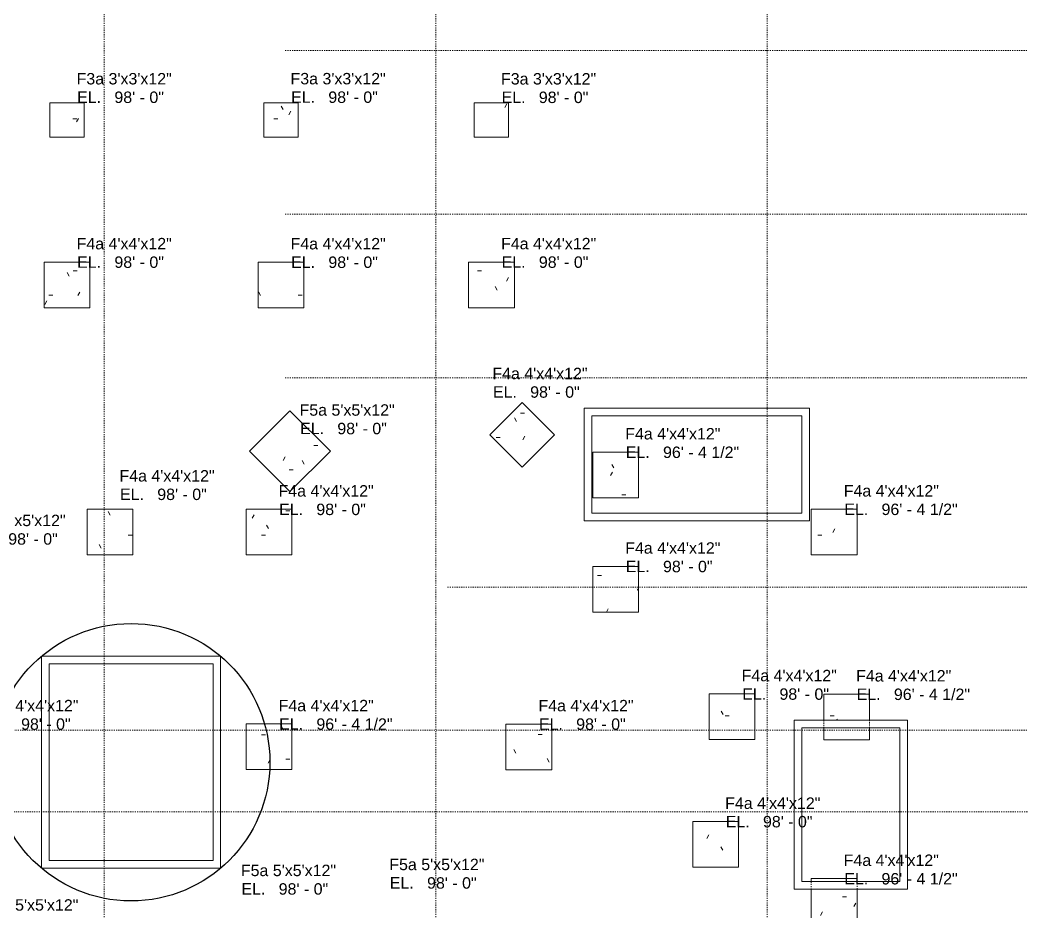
# Model space of a CAD drawing. Header units: feet. Extents: x -58 to 313, y -73 to 241.
# Drawn here: x 92.7 to 180.3, y 85.3 to 163.3 of the extents above; entities that cross this region are included whole.
import ezdxf

# ---------------------------------------------------------------- set-up
doc = ezdxf.new("R2010")
doc.units = ezdxf.units.FT
doc.header["$MEASUREMENT"] = 0
doc.linetypes.add('Dash', pattern=[0.020833, 0.010417, -0.010417])
doc.linetypes.add('Grid Line 1_2_', pattern=[0.072917, 0.041667, -0.010417, 0.010417, -0.010417])
for name, color, linetype, lineweight in [('A-WALL', 113, 'Continuous', 18), ('S-FNDN', 250, 'Continuous', 18), ('S-FNDN-HDLN', 250, 'Dash', 9), ('S-FNDN-IDEN', 250, 'Continuous', 9), ('S-GRID', 1, 'Continuous', 9)]:
    doc.layers.add(name, color=color, linetype=linetype, lineweight=lineweight)
doc.styles.add('Arial', font='arial.ttf', dxfattribs={"height": 1})
doc.styles.add('Arial_1', font='arial.ttf', dxfattribs={"height": 0.015625})

# ---------------------------------------------------------------- blocks, each defined once
blk = doc.blocks.new('Footing-Rectangular - F3a 3_x3_x12_-V20-Walls and Foundations Only')
at = {"layer": 'S-FNDN-HDLN', "linetype": 'Continuous'}
h = blk.add_hatch(dxfattribs=at)
h.set_pattern_fill('FP_31', color=256, style=0, pattern_type=2)
h.set_pattern_definition([(0, (-96.779, -154.596), (8.533, 2.133), [0.352, -6.048, 0.352, -6.048, -34.133]), (0, (-96.779, -154.596), (8.533, 2.133), [-12.8, 0.352, -12.448, 0.352, -6.048, -14.933]), (0, (-96.779, -154.596), (8.533, 2.133), [-32, 0.352, -3.915, 0.352, -10.315]), (120, (-93.579, -153.529), (-6.113732, 6.323295), [0.352, -6.048, 0.352, -6.048, -34.133]), (120, (-93.579, -153.529), (-6.113732, 6.323295), [-12.8, 0.352, -12.448, 0.352, -6.048, -14.933]), (120, (-93.579, -153.529), (-6.113732, 6.323295), [-32, 0.352, -3.915, 0.352, -10.315]), (240, (-92.512, -149.262), (-2.419268, -8.456295), [0.352, -6.048, 0.352, -6.048, -34.133]), (240, (-92.512, -149.262), (-2.419268, -8.456295), [-12.8, 0.352, -12.448, 0.352, -6.048, -14.933]), (240, (-92.512, -149.262), (-2.419268, -8.456295), [-32, 0.352, -3.915, 0.352, -10.315])])
h.paths.add_polyline_path([(-1.5, -1.5), (1.5, -1.5), (1.5, 1.5), (-1.5, 1.5)])
at = {"layer": 'S-FNDN'}
for p, q in [((1.5, 1.5), (-1.5, 1.5)), ((-1.5, 1.5), (-1.5, -1.5)), ((1.5, -1.5), (1.5, 1.5)), ((-1.5, -1.5), (1.5, -1.5))]:
    blk.add_line(p, q, dxfattribs=at)
blk = doc.blocks.new('Footing-Rectangular - F3a 3_x3_x12_-V21-Walls and Foundations Only')
at = {"layer": 'S-FNDN-HDLN', "linetype": 'Continuous'}
h = blk.add_hatch(dxfattribs=at)
h.set_pattern_fill('FP_32', color=256, style=0, pattern_type=2)
h.set_pattern_definition([(0, (-115.495, -154.603), (8.533, 2.133), [0.352, -6.048, 0.352, -6.048, -34.133]), (0, (-115.495, -154.603), (8.533, 2.133), [-12.8, 0.352, -12.448, 0.352, -6.048, -14.933]), (0, (-115.495, -154.603), (8.533, 2.133), [-32, 0.352, -3.915, 0.352, -10.315]), (120, (-112.295, -153.537), (-6.113732, 6.323295), [0.352, -6.048, 0.352, -6.048, -34.133]), (120, (-112.295, -153.537), (-6.113732, 6.323295), [-12.8, 0.352, -12.448, 0.352, -6.048, -14.933]), (120, (-112.295, -153.537), (-6.113732, 6.323295), [-32, 0.352, -3.915, 0.352, -10.315]), (240, (-111.228, -149.27), (-2.419268, -8.456295), [0.352, -6.048, 0.352, -6.048, -34.133]), (240, (-111.228, -149.27), (-2.419268, -8.456295), [-12.8, 0.352, -12.448, 0.352, -6.048, -14.933]), (240, (-111.228, -149.27), (-2.419268, -8.456295), [-32, 0.352, -3.915, 0.352, -10.315])])
h.paths.add_polyline_path([(-1.5, -1.5), (1.5, -1.5), (1.5, 1.5), (-1.5, 1.5)])
at = {"layer": 'S-FNDN'}
for p, q in [((1.5, 1.5), (-1.5, 1.5)), ((-1.5, 1.5), (-1.5, -1.5)), ((1.5, -1.5), (1.5, 1.5)), ((-1.5, -1.5), (1.5, -1.5))]:
    blk.add_line(p, q, dxfattribs=at)
blk = doc.blocks.new('Footing-Rectangular - F3a 3_x3_x12_-V22-Walls and Foundations Only')
at = {"layer": 'S-FNDN-HDLN', "linetype": 'Continuous'}
h = blk.add_hatch(dxfattribs=at)
h.set_pattern_fill('FP_33', color=256, style=0, pattern_type=2)
h.set_pattern_definition([(0, (-133.911, -154.59), (8.533, 2.133), [0.352, -6.048, 0.352, -6.048, -34.133]), (0, (-133.911, -154.59), (8.533, 2.133), [-12.8, 0.352, -12.448, 0.352, -6.048, -14.933]), (0, (-133.911, -154.59), (8.533, 2.133), [-32, 0.352, -3.915, 0.352, -10.315]), (120, (-130.711, -153.523), (-6.113732, 6.323295), [0.352, -6.048, 0.352, -6.048, -34.133]), (120, (-130.711, -153.523), (-6.113732, 6.323295), [-12.8, 0.352, -12.448, 0.352, -6.048, -14.933]), (120, (-130.711, -153.523), (-6.113732, 6.323295), [-32, 0.352, -3.915, 0.352, -10.315]), (240, (-129.644, -149.256), (-2.419268, -8.456295), [0.352, -6.048, 0.352, -6.048, -34.133]), (240, (-129.644, -149.256), (-2.419268, -8.456295), [-12.8, 0.352, -12.448, 0.352, -6.048, -14.933]), (240, (-129.644, -149.256), (-2.419268, -8.456295), [-32, 0.352, -3.915, 0.352, -10.315])])
h.paths.add_polyline_path([(-1.5, -1.5), (1.5, -1.5), (1.5, 1.5), (-1.5, 1.5)])
at = {"layer": 'S-FNDN'}
for p, q in [((1.5, 1.5), (-1.5, 1.5)), ((-1.5, 1.5), (-1.5, -1.5)), ((1.5, -1.5), (1.5, 1.5)), ((-1.5, -1.5), (1.5, -1.5))]:
    blk.add_line(p, q, dxfattribs=at)
blk = doc.blocks.new('Footing-Rectangular - F4a 4_x4_x12_-383715-Walls and Foundations Only')
at = {"layer": 'S-FNDN-HDLN', "linetype": 'Continuous'}
h = blk.add_hatch(dxfattribs=at)
h.set_pattern_fill('FP_34', color=256, style=0, pattern_type=2)
h.set_pattern_definition([(0, (-133.915, -140.163), (8.533, 2.133), [0.352, -6.048, 0.352, -6.048, -34.133]), (0, (-133.915, -140.163), (8.533, 2.133), [-12.8, 0.352, -12.448, 0.352, -6.048, -14.933]), (0, (-133.915, -140.163), (8.533, 2.133), [-32, 0.352, -3.915, 0.352, -10.315]), (120, (-130.715, -139.096), (-6.113732, 6.323295), [0.352, -6.048, 0.352, -6.048, -34.133]), (120, (-130.715, -139.096), (-6.113732, 6.323295), [-12.8, 0.352, -12.448, 0.352, -6.048, -14.933]), (120, (-130.715, -139.096), (-6.113732, 6.323295), [-32, 0.352, -3.915, 0.352, -10.315]), (240, (-129.648, -134.829), (-2.419268, -8.456295), [0.352, -6.048, 0.352, -6.048, -34.133]), (240, (-129.648, -134.829), (-2.419268, -8.456295), [-12.8, 0.352, -12.448, 0.352, -6.048, -14.933]), (240, (-129.648, -134.829), (-2.419268, -8.456295), [-32, 0.352, -3.915, 0.352, -10.315])])
h.paths.add_polyline_path([(-2, -2), (2, -2), (2, 2), (-2, 2)])
at = {"layer": 'S-FNDN'}
for p, q in [((2, 2), (-2, 2)), ((-2, 2), (-2, -2)), ((2, -2), (2, 2)), ((-2, -2), (2, -2))]:
    blk.add_line(p, q, dxfattribs=at)
blk = doc.blocks.new('Footing-Rectangular - F4a 4_x4_x12_-V23-Walls and Foundations Only')
at = {"layer": 'S-FNDN-HDLN', "linetype": 'Continuous'}
h = blk.add_hatch(dxfattribs=at)
h.set_pattern_fill('FP_35', color=256, style=0, pattern_type=2)
h.set_pattern_definition([(0, (-115.498, -140.156), (8.533, 2.133), [0.352, -6.048, 0.352, -6.048, -34.133]), (0, (-115.498, -140.156), (8.533, 2.133), [-12.8, 0.352, -12.448, 0.352, -6.048, -14.933]), (0, (-115.498, -140.156), (8.533, 2.133), [-32, 0.352, -3.915, 0.352, -10.315]), (120, (-112.298, -139.089), (-6.113732, 6.323295), [0.352, -6.048, 0.352, -6.048, -34.133]), (120, (-112.298, -139.089), (-6.113732, 6.323295), [-12.8, 0.352, -12.448, 0.352, -6.048, -14.933]), (120, (-112.298, -139.089), (-6.113732, 6.323295), [-32, 0.352, -3.915, 0.352, -10.315]), (240, (-111.232, -134.822), (-2.419268, -8.456295), [0.352, -6.048, 0.352, -6.048, -34.133]), (240, (-111.232, -134.822), (-2.419268, -8.456295), [-12.8, 0.352, -12.448, 0.352, -6.048, -14.933]), (240, (-111.232, -134.822), (-2.419268, -8.456295), [-32, 0.352, -3.915, 0.352, -10.315])])
h.paths.add_polyline_path([(-2, -2), (2, -2), (2, 2), (-2, 2)])
at = {"layer": 'S-FNDN'}
for p, q in [((2, 2), (-2, 2)), ((-2, 2), (-2, -2)), ((2, -2), (2, 2)), ((-2, -2), (2, -2))]:
    blk.add_line(p, q, dxfattribs=at)
blk = doc.blocks.new('Footing-Rectangular - F4a 4_x4_x12_-V24-Walls and Foundations Only')
at = {"layer": 'S-FNDN-HDLN', "linetype": 'Continuous'}
h = blk.add_hatch(dxfattribs=at)
h.set_pattern_fill('FP_36', color=256, style=0, pattern_type=2)
h.set_pattern_definition([(0, (-96.779, -140.161), (8.533, 2.133), [0.352, -6.048, 0.352, -6.048, -34.133]), (0, (-96.779, -140.161), (8.533, 2.133), [-12.8, 0.352, -12.448, 0.352, -6.048, -14.933]), (0, (-96.779, -140.161), (8.533, 2.133), [-32, 0.352, -3.915, 0.352, -10.315]), (120, (-93.579, -139.094), (-6.113732, 6.323295), [0.352, -6.048, 0.352, -6.048, -34.133]), (120, (-93.579, -139.094), (-6.113732, 6.323295), [-12.8, 0.352, -12.448, 0.352, -6.048, -14.933]), (120, (-93.579, -139.094), (-6.113732, 6.323295), [-32, 0.352, -3.915, 0.352, -10.315]), (240, (-92.512, -134.828), (-2.419268, -8.456295), [0.352, -6.048, 0.352, -6.048, -34.133]), (240, (-92.512, -134.828), (-2.419268, -8.456295), [-12.8, 0.352, -12.448, 0.352, -6.048, -14.933]), (240, (-92.512, -134.828), (-2.419268, -8.456295), [-32, 0.352, -3.915, 0.352, -10.315])])
h.paths.add_polyline_path([(-2, -2), (2, -2), (2, 2), (-2, 2)])
at = {"layer": 'S-FNDN'}
for p, q in [((2, 2), (-2, 2)), ((-2, 2), (-2, -2)), ((2, -2), (2, 2)), ((-2, -2), (2, -2))]:
    blk.add_line(p, q, dxfattribs=at)
blk = doc.blocks.new('Footing-Rectangular - F4a 4_x4_x12_-V25-Walls and Foundations Only')
at = {"layer": 'S-FNDN-HDLN', "linetype": 'Continuous'}
h = blk.add_hatch(dxfattribs=at)
h.set_pattern_fill('FP_37', color=256, style=0, pattern_type=2)
h.set_pattern_definition([(315, (-186.42, 6.753), (7.542, -4.525483), [0.352, -6.048, 0.352, -6.048, -34.133]), (315, (-186.42, 6.753), (7.542, -4.525483), [-12.8, 0.352, -12.448, 0.352, -6.048, -14.933]), (315, (-186.42, 6.753), (7.542, -4.525483), [-32, 0.352, -3.915, 0.352, -10.315]), (75, (-183.403, 5.245), (0.148183, 8.794306), [0.352, -6.048, 0.352, -6.048, -34.133]), (75, (-183.403, 5.245), (0.148183, 8.794306), [-12.8, 0.352, -12.448, 0.352, -6.048, -14.933]), (75, (-183.403, 5.245), (0.148183, 8.794306), [-32, 0.352, -3.915, 0.352, -10.315]), (195, (-179.632, 7.508), (-7.690184, -4.268823), [0.352, -6.048, 0.352, -6.048, -34.133]), (195, (-179.632, 7.508), (-7.690184, -4.268823), [-12.8, 0.352, -12.448, 0.352, -6.048, -14.933]), (195, (-179.632, 7.508), (-7.690184, -4.268823), [-32, 0.352, -3.915, 0.352, -10.315])])
h.paths.add_polyline_path([(-2, -2), (2, -2), (2, 2), (-2, 2)])
at = {"layer": 'S-FNDN'}
for p, q in [((2, 2), (-2, 2)), ((-2, 2), (-2, -2)), ((2, -2), (2, 2)), ((-2, -2), (2, -2))]:
    blk.add_line(p, q, dxfattribs=at)
blk = doc.blocks.new('Footing-Rectangular - F4a 4_x4_x12_-V26-Walls and Foundations Only')
at = {"layer": 'S-FNDN-HDLN', "linetype": 'Continuous'}
h = blk.add_hatch(dxfattribs=at)
h.set_pattern_fill('FP_38', color=256, style=0, pattern_type=2)
h.set_pattern_definition([(0, (-114.446, -118.518), (8.533, 2.133), [0.352, -6.048, 0.352, -6.048, -34.133]), (0, (-114.446, -118.518), (8.533, 2.133), [-12.8, 0.352, -12.448, 0.352, -6.048, -14.933]), (0, (-114.446, -118.518), (8.533, 2.133), [-32, 0.352, -3.915, 0.352, -10.315]), (120, (-111.246, -117.451), (-6.113732, 6.323295), [0.352, -6.048, 0.352, -6.048, -34.133]), (120, (-111.246, -117.451), (-6.113732, 6.323295), [-12.8, 0.352, -12.448, 0.352, -6.048, -14.933]), (120, (-111.246, -117.451), (-6.113732, 6.323295), [-32, 0.352, -3.915, 0.352, -10.315]), (240, (-110.179, -113.184), (-2.419268, -8.456295), [0.352, -6.048, 0.352, -6.048, -34.133]), (240, (-110.179, -113.184), (-2.419268, -8.456295), [-12.8, 0.352, -12.448, 0.352, -6.048, -14.933]), (240, (-110.179, -113.184), (-2.419268, -8.456295), [-32, 0.352, -3.915, 0.352, -10.315])])
h.paths.add_polyline_path([(-2, -2), (2, -2), (2, 2), (-2, 2)])
at = {"layer": 'S-FNDN'}
for p, q in [((2, 2), (-2, 2)), ((-2, 2), (-2, -2)), ((2, -2), (2, 2)), ((-2, -2), (2, -2))]:
    blk.add_line(p, q, dxfattribs=at)
blk = doc.blocks.new('Footing-Rectangular - F4a 4_x4_x12_-V27-Walls and Foundations Only')
at = {"layer": 'S-FNDN-HDLN', "linetype": 'Continuous'}
h = blk.add_hatch(dxfattribs=at)
h.set_pattern_fill('FP_39', color=256, style=0, pattern_type=2)
h.set_pattern_definition([(0, (-100.529, -118.518), (8.533, 2.133), [0.352, -6.048, 0.352, -6.048, -34.133]), (0, (-100.529, -118.518), (8.533, 2.133), [-12.8, 0.352, -12.448, 0.352, -6.048, -14.933]), (0, (-100.529, -118.518), (8.533, 2.133), [-32, 0.352, -3.915, 0.352, -10.315]), (120, (-97.329, -117.451), (-6.113732, 6.323295), [0.352, -6.048, 0.352, -6.048, -34.133]), (120, (-97.329, -117.451), (-6.113732, 6.323295), [-12.8, 0.352, -12.448, 0.352, -6.048, -14.933]), (120, (-97.329, -117.451), (-6.113732, 6.323295), [-32, 0.352, -3.915, 0.352, -10.315]), (240, (-96.262, -113.184), (-2.419268, -8.456295), [0.352, -6.048, 0.352, -6.048, -34.133]), (240, (-96.262, -113.184), (-2.419268, -8.456295), [-12.8, 0.352, -12.448, 0.352, -6.048, -14.933]), (240, (-96.262, -113.184), (-2.419268, -8.456295), [-32, 0.352, -3.915, 0.352, -10.315])])
h.paths.add_polyline_path([(-2, -2), (2, -2), (2, 2), (-2, 2)])
at = {"layer": 'S-FNDN'}
for p, q in [((2, 2), (-2, 2)), ((-2, 2), (-2, -2)), ((2, -2), (2, 2)), ((-2, -2), (2, -2))]:
    blk.add_line(p, q, dxfattribs=at)
blk = doc.blocks.new('Footing-Rectangular - F4a 4_x4_x12_-V28-Walls and Foundations Only')
at = {"layer": 'S-FNDN-HDLN', "linetype": 'Continuous'}
h = blk.add_hatch(dxfattribs=at)
h.set_pattern_fill('FP_40', color=256, style=0, pattern_type=2)
h.set_pattern_definition([(0, (-114.451, -99.723), (8.533, 2.133), [0.352, -6.048, 0.352, -6.048, -34.133]), (0, (-114.451, -99.723), (8.533, 2.133), [-12.8, 0.352, -12.448, 0.352, -6.048, -14.933]), (0, (-114.451, -99.723), (8.533, 2.133), [-32, 0.352, -3.915, 0.352, -10.315]), (120, (-111.251, -98.656), (-6.113732, 6.323295), [0.352, -6.048, 0.352, -6.048, -34.133]), (120, (-111.251, -98.656), (-6.113732, 6.323295), [-12.8, 0.352, -12.448, 0.352, -6.048, -14.933]), (120, (-111.251, -98.656), (-6.113732, 6.323295), [-32, 0.352, -3.915, 0.352, -10.315]), (240, (-110.185, -94.389), (-2.419268, -8.456295), [0.352, -6.048, 0.352, -6.048, -34.133]), (240, (-110.185, -94.389), (-2.419268, -8.456295), [-12.8, 0.352, -12.448, 0.352, -6.048, -14.933]), (240, (-110.185, -94.389), (-2.419268, -8.456295), [-32, 0.352, -3.915, 0.352, -10.315])])
h.paths.add_polyline_path([(-2, -2), (2, -2), (2, 2), (-2, 2)])
at = {"layer": 'S-FNDN'}
for p, q in [((2, 2), (-2, 2)), ((-2, 2), (-2, -2)), ((2, -2), (2, 2)), ((-2, -2), (2, -2))]:
    blk.add_line(p, q, dxfattribs=at)
blk = doc.blocks.new('Footing-Rectangular - F4a 4_x4_x12_-V30-Walls and Foundations Only')
at = {"layer": 'S-FNDN-HDLN', "linetype": 'Continuous'}
h = blk.add_hatch(dxfattribs=at)
h.set_pattern_fill('FP_42', color=256, style=0, pattern_type=2)
h.set_pattern_definition([(0, (-137.181, -99.718), (8.533, 2.133), [0.352, -6.048, 0.352, -6.048, -34.133]), (0, (-137.181, -99.718), (8.533, 2.133), [-12.8, 0.352, -12.448, 0.352, -6.048, -14.933]), (0, (-137.181, -99.718), (8.533, 2.133), [-32, 0.352, -3.915, 0.352, -10.315]), (120, (-133.981, -98.651), (-6.113732, 6.323295), [0.352, -6.048, 0.352, -6.048, -34.133]), (120, (-133.981, -98.651), (-6.113732, 6.323295), [-12.8, 0.352, -12.448, 0.352, -6.048, -14.933]), (120, (-133.981, -98.651), (-6.113732, 6.323295), [-32, 0.352, -3.915, 0.352, -10.315]), (240, (-132.915, -94.384), (-2.419268, -8.456295), [0.352, -6.048, 0.352, -6.048, -34.133]), (240, (-132.915, -94.384), (-2.419268, -8.456295), [-12.8, 0.352, -12.448, 0.352, -6.048, -14.933]), (240, (-132.915, -94.384), (-2.419268, -8.456295), [-32, 0.352, -3.915, 0.352, -10.315])])
h.paths.add_polyline_path([(-2, -2), (2, -2), (2, 2), (-2, 2)])
at = {"layer": 'S-FNDN'}
for p, q in [((2, 2), (-2, 2)), ((-2, 2), (-2, -2)), ((2, -2), (2, 2)), ((-2, -2), (2, -2))]:
    blk.add_line(p, q, dxfattribs=at)
blk = doc.blocks.new('Footing-Rectangular - F4a 4_x4_x12_-V31-Walls and Foundations Only')
at = {"layer": 'S-FNDN-HDLN', "linetype": 'Continuous'}
h = blk.add_hatch(dxfattribs=at)
h.set_pattern_fill('FP_43', color=256, style=0, pattern_type=2)
h.set_pattern_definition([(0, (-154.965, -102.351), (8.533, 2.133), [0.352, -6.048, 0.352, -6.048, -34.133]), (0, (-154.965, -102.351), (8.533, 2.133), [-12.8, 0.352, -12.448, 0.352, -6.048, -14.933]), (0, (-154.965, -102.351), (8.533, 2.133), [-32, 0.352, -3.915, 0.352, -10.315]), (120, (-151.765, -101.284), (-6.113732, 6.323295), [0.352, -6.048, 0.352, -6.048, -34.133]), (120, (-151.765, -101.284), (-6.113732, 6.323295), [-12.8, 0.352, -12.448, 0.352, -6.048, -14.933]), (120, (-151.765, -101.284), (-6.113732, 6.323295), [-32, 0.352, -3.915, 0.352, -10.315]), (240, (-150.699, -97.018), (-2.419268, -8.456295), [0.352, -6.048, 0.352, -6.048, -34.133]), (240, (-150.699, -97.018), (-2.419268, -8.456295), [-12.8, 0.352, -12.448, 0.352, -6.048, -14.933]), (240, (-150.699, -97.018), (-2.419268, -8.456295), [-32, 0.352, -3.915, 0.352, -10.315])])
h.paths.add_polyline_path([(-2, -2), (2, -2), (2, 2), (-2, 2)])
at = {"layer": 'S-FNDN'}
for p, q in [((2, 2), (-2, 2)), ((-2, 2), (-2, -2)), ((2, -2), (2, 2)), ((-2, -2), (2, -2))]:
    blk.add_line(p, q, dxfattribs=at)
blk = doc.blocks.new('Footing-Rectangular - F4a 4_x4_x12_-V32-Walls and Foundations Only')
at = {"layer": 'S-FNDN-HDLN', "linetype": 'Continuous'}
h = blk.add_hatch(dxfattribs=at)
h.set_pattern_fill('FP_44', color=256, style=0, pattern_type=2)
h.set_pattern_definition([(0, (-153.524, -91.18), (8.533, 2.133), [0.352, -6.048, 0.352, -6.048, -34.133]), (0, (-153.524, -91.18), (8.533, 2.133), [-12.8, 0.352, -12.448, 0.352, -6.048, -14.933]), (0, (-153.524, -91.18), (8.533, 2.133), [-32, 0.352, -3.915, 0.352, -10.315]), (120, (-150.324, -90.114), (-6.113732, 6.323295), [0.352, -6.048, 0.352, -6.048, -34.133]), (120, (-150.324, -90.114), (-6.113732, 6.323295), [-12.8, 0.352, -12.448, 0.352, -6.048, -14.933]), (120, (-150.324, -90.114), (-6.113732, 6.323295), [-32, 0.352, -3.915, 0.352, -10.315]), (240, (-149.257, -85.847), (-2.419268, -8.456295), [0.352, -6.048, 0.352, -6.048, -34.133]), (240, (-149.257, -85.847), (-2.419268, -8.456295), [-12.8, 0.352, -12.448, 0.352, -6.048, -14.933]), (240, (-149.257, -85.847), (-2.419268, -8.456295), [-32, 0.352, -3.915, 0.352, -10.315])])
h.paths.add_polyline_path([(-2, -2), (2, -2), (2, 2), (-2, 2)])
at = {"layer": 'S-FNDN'}
for p, q in [((2, 2), (-2, 2)), ((-2, 2), (-2, -2)), ((2, -2), (2, 2)), ((-2, -2), (2, -2))]:
    blk.add_line(p, q, dxfattribs=at)
blk = doc.blocks.new('Footing-Rectangular - F4a 4_x4_x12_-V33-Walls and Foundations Only')
at = {"layer": 'S-FNDN-HDLN', "linetype": 'Continuous'}
h = blk.add_hatch(dxfattribs=at)
h.set_pattern_fill('FP_45', color=256, style=0, pattern_type=2)
h.set_pattern_definition([(0, (-164.977, -102.33), (8.533, 2.133), [0.352, -6.048, 0.352, -6.048, -34.133]), (0, (-164.977, -102.33), (8.533, 2.133), [-12.8, 0.352, -12.448, 0.352, -6.048, -14.933]), (0, (-164.977, -102.33), (8.533, 2.133), [-32, 0.352, -3.915, 0.352, -10.315]), (120, (-161.777, -101.263), (-6.113732, 6.323295), [0.352, -6.048, 0.352, -6.048, -34.133]), (120, (-161.777, -101.263), (-6.113732, 6.323295), [-12.8, 0.352, -12.448, 0.352, -6.048, -14.933]), (120, (-161.777, -101.263), (-6.113732, 6.323295), [-32, 0.352, -3.915, 0.352, -10.315]), (240, (-160.71, -96.997), (-2.419268, -8.456295), [0.352, -6.048, 0.352, -6.048, -34.133]), (240, (-160.71, -96.997), (-2.419268, -8.456295), [-12.8, 0.352, -12.448, 0.352, -6.048, -14.933]), (240, (-160.71, -96.997), (-2.419268, -8.456295), [-32, 0.352, -3.915, 0.352, -10.315])])
h.paths.add_polyline_path([(2, -2), (2, -0.954), (-2, -0.954), (-2, -2)])
h.paths.add_polyline_path([(2, -0.287), (2, 2), (-2, 2), (-2, -0.287)])
at = {"layer": 'S-FNDN'}
for p, q in [((2, 2), (-2, 2)), ((-2, 2), (-2, -0.287)), ((2, -0.287), (2, 2)), ((-2, -0.954), (-2, -2)), ((2, -2), (2, -0.954)), ((-2, -2), (2, -2))]:
    blk.add_line(p, q, dxfattribs=at)
at = {"layer": 'S-FNDN-HDLN'}
for p, q in [((-2, -0.287), (-2, -0.953)), ((2, -0.953), (2, -0.287))]:
    blk.add_line(p, q, dxfattribs=at)
blk = doc.blocks.new('Footing-Rectangular - F4a 4_x4_x12_-V34-Walls and Foundations Only')
at = {"layer": 'S-FNDN-HDLN', "linetype": 'Continuous'}
h = blk.add_hatch(dxfattribs=at)
h.set_pattern_fill('FP_46', color=256, style=0, pattern_type=2)
h.set_pattern_definition([(0, (-163.892, -86.183), (8.533, 2.133), [0.352, -6.048, 0.352, -6.048, -34.133]), (0, (-163.892, -86.183), (8.533, 2.133), [-12.8, 0.352, -12.448, 0.352, -6.048, -14.933]), (0, (-163.892, -86.183), (8.533, 2.133), [-32, 0.352, -3.915, 0.352, -10.315]), (120, (-160.692, -85.117), (-6.113732, 6.323295), [0.352, -6.048, 0.352, -6.048, -34.133]), (120, (-160.692, -85.117), (-6.113732, 6.323295), [-12.8, 0.352, -12.448, 0.352, -6.048, -14.933]), (120, (-160.692, -85.117), (-6.113732, 6.323295), [-32, 0.352, -3.915, 0.352, -10.315]), (240, (-159.625, -80.85), (-2.419268, -8.456295), [0.352, -6.048, 0.352, -6.048, -34.133]), (240, (-159.625, -80.85), (-2.419268, -8.456295), [-12.8, 0.352, -12.448, 0.352, -6.048, -14.933]), (240, (-159.625, -80.85), (-2.419268, -8.456295), [-32, 0.352, -3.915, 0.352, -10.315])])
h.paths.add_polyline_path([(2, -2), (2, 1.075), (-2, 1.075), (-2, -2)])
h.paths.add_polyline_path([(-2, 1.742), (2, 1.742), (2, 2), (-2, 2)])
at = {"layer": 'S-FNDN'}
for p, q in [((2, 2), (-2, 2)), ((-2, 2), (-2, 1.742)), ((2, 1.742), (2, 2)), ((-2, 1.075), (-2, -2)), ((2, -2), (2, 1.075)), ((-2, -2), (2, -2))]:
    blk.add_line(p, q, dxfattribs=at)
at = {"layer": 'S-FNDN-HDLN'}
for p, q in [((-2, 1.742), (-2, 1.075)), ((2, 1.075), (2, 1.742))]:
    blk.add_line(p, q, dxfattribs=at)
blk = doc.blocks.new('Footing-Rectangular - F5a 5_x5_x12_-V39-Walls and Foundations Only')
at = {"layer": 'S-FNDN-HDLN', "linetype": 'Continuous'}
h = blk.add_hatch(dxfattribs=at)
h.set_pattern_fill('FP_51', color=256, style=0, pattern_type=2)
h.set_pattern_definition([(315, (-171.035, -6.586), (7.542, -4.525483), [0.352, -6.048, 0.352, -6.048, -34.133]), (315, (-171.035, -6.586), (7.542, -4.525483), [-12.8, 0.352, -12.448, 0.352, -6.048, -14.933]), (315, (-171.035, -6.586), (7.542, -4.525483), [-32, 0.352, -3.915, 0.352, -10.315]), (75, (-168.018, -8.095), (0.148183, 8.794306), [0.352, -6.048, 0.352, -6.048, -34.133]), (75, (-168.018, -8.095), (0.148183, 8.794306), [-12.8, 0.352, -12.448, 0.352, -6.048, -14.933]), (75, (-168.018, -8.095), (0.148183, 8.794306), [-32, 0.352, -3.915, 0.352, -10.315]), (195, (-164.247, -5.832), (-7.690184, -4.268823), [0.352, -6.048, 0.352, -6.048, -34.133]), (195, (-164.247, -5.832), (-7.690184, -4.268823), [-12.8, 0.352, -12.448, 0.352, -6.048, -14.933]), (195, (-164.247, -5.832), (-7.690184, -4.268823), [-32, 0.352, -3.915, 0.352, -10.315])])
h.paths.add_polyline_path([(-2.5, -2.5), (2.5, -2.5), (2.5, 2.5), (-2.5, 2.5)])
at = {"layer": 'S-FNDN'}
for p, q in [((2.5, 2.5), (-2.5, 2.5)), ((-2.5, 2.5), (-2.5, -2.5)), ((2.5, -2.5), (2.5, 2.5)), ((-2.5, -2.5), (2.5, -2.5))]:
    blk.add_line(p, q, dxfattribs=at)
blk = doc.blocks.new('Footing-Rectangular - F4a 4_x4_x12_-V40-Walls and Foundations Only')
at = {"layer": 'S-FNDN-HDLN', "linetype": 'Continuous'}
h = blk.add_hatch(dxfattribs=at)
h.set_pattern_fill('FP_52', color=256, style=0, pattern_type=2)
h.set_pattern_definition([(0, (-144.778, -113.518), (8.533, 2.133), [0.352, -6.048, 0.352, -6.048, -34.133]), (0, (-144.778, -113.518), (8.533, 2.133), [-12.8, 0.352, -12.448, 0.352, -6.048, -14.933]), (0, (-144.778, -113.518), (8.533, 2.133), [-32, 0.352, -3.915, 0.352, -10.315]), (120, (-141.578, -112.451), (-6.113732, 6.323295), [0.352, -6.048, 0.352, -6.048, -34.133]), (120, (-141.578, -112.451), (-6.113732, 6.323295), [-12.8, 0.352, -12.448, 0.352, -6.048, -14.933]), (120, (-141.578, -112.451), (-6.113732, 6.323295), [-32, 0.352, -3.915, 0.352, -10.315]), (240, (-140.511, -108.184), (-2.419268, -8.456295), [0.352, -6.048, 0.352, -6.048, -34.133]), (240, (-140.511, -108.184), (-2.419268, -8.456295), [-12.8, 0.352, -12.448, 0.352, -6.048, -14.933]), (240, (-140.511, -108.184), (-2.419268, -8.456295), [-32, 0.352, -3.915, 0.352, -10.315])])
h.paths.add_polyline_path([(-2, -2), (2, -2), (2, 2), (-2, 2)])
at = {"layer": 'S-FNDN'}
for p, q in [((2, 2), (-2, 2)), ((-2, 2), (-2, -2)), ((2, -2), (2, 2)), ((-2, -2), (2, -2))]:
    blk.add_line(p, q, dxfattribs=at)
blk = doc.blocks.new('Footing-Rectangular - F4a 4_x4_x12_-V41-Walls and Foundations Only')
at = {"layer": 'S-FNDN-HDLN', "linetype": 'Continuous'}
h = blk.add_hatch(dxfattribs=at)
h.set_pattern_fill('FP_53', color=256, style=0, pattern_type=2)
h.set_pattern_definition([(0, (-144.779, -123.517), (8.533, 2.133), [0.352, -6.048, 0.352, -6.048, -34.133]), (0, (-144.779, -123.517), (8.533, 2.133), [-12.8, 0.352, -12.448, 0.352, -6.048, -14.933]), (0, (-144.779, -123.517), (8.533, 2.133), [-32, 0.352, -3.915, 0.352, -10.315]), (120, (-141.579, -122.451), (-6.113732, 6.323295), [0.352, -6.048, 0.352, -6.048, -34.133]), (120, (-141.579, -122.451), (-6.113732, 6.323295), [-12.8, 0.352, -12.448, 0.352, -6.048, -14.933]), (120, (-141.579, -122.451), (-6.113732, 6.323295), [-32, 0.352, -3.915, 0.352, -10.315]), (240, (-140.512, -118.184), (-2.419268, -8.456295), [0.352, -6.048, 0.352, -6.048, -34.133]), (240, (-140.512, -118.184), (-2.419268, -8.456295), [-12.8, 0.352, -12.448, 0.352, -6.048, -14.933]), (240, (-140.512, -118.184), (-2.419268, -8.456295), [-32, 0.352, -3.915, 0.352, -10.315])])
h.paths.add_polyline_path([(-2, -2), (2, -2), (2, 2), (-2, 2)])
at = {"layer": 'S-FNDN'}
for p, q in [((2, 2), (-2, 2)), ((-2, 2), (-2, -2)), ((2, -2), (2, 2)), ((-2, -2), (2, -2))]:
    blk.add_line(p, q, dxfattribs=at)
blk = doc.blocks.new('Footing-Rectangular - F4a 4_x4_x12_-V42-Walls and Foundations Only')
at = {"layer": 'S-FNDN-HDLN', "linetype": 'Continuous'}
h = blk.add_hatch(dxfattribs=at)
h.set_pattern_fill('FP_54', color=256, style=0, pattern_type=2)
h.set_pattern_definition([(0, (-163.896, -118.521), (8.533, 2.133), [0.352, -6.048, 0.352, -6.048, -34.133]), (0, (-163.896, -118.521), (8.533, 2.133), [-12.8, 0.352, -12.448, 0.352, -6.048, -14.933]), (0, (-163.896, -118.521), (8.533, 2.133), [-32, 0.352, -3.915, 0.352, -10.315]), (120, (-160.696, -117.455), (-6.113732, 6.323295), [0.352, -6.048, 0.352, -6.048, -34.133]), (120, (-160.696, -117.455), (-6.113732, 6.323295), [-12.8, 0.352, -12.448, 0.352, -6.048, -14.933]), (120, (-160.696, -117.455), (-6.113732, 6.323295), [-32, 0.352, -3.915, 0.352, -10.315]), (240, (-159.629, -113.188), (-2.419268, -8.456295), [0.352, -6.048, 0.352, -6.048, -34.133]), (240, (-159.629, -113.188), (-2.419268, -8.456295), [-12.8, 0.352, -12.448, 0.352, -6.048, -14.933]), (240, (-159.629, -113.188), (-2.419268, -8.456295), [-32, 0.352, -3.915, 0.352, -10.315])])
h.paths.add_polyline_path([(-2, -2), (2, -2), (2, 2), (-2, 2)])
at = {"layer": 'S-FNDN'}
for p, q in [((2, 2), (-2, 2)), ((-2, 2), (-2, -2)), ((2, -2), (2, 2)), ((-2, -2), (2, -2))]:
    blk.add_line(p, q, dxfattribs=at)
blk = doc.blocks.new('Structural Foundation Tag with Elevation Small Footings - Single Line-401647-Walls and Foundations Only')
at = {"layer": 'S-FNDN-IDEN', "insert": (0.0138, 0.039), "char_height": 0.01562, "width": 0.039716, "attachment_point": 1, "style": 'Arial_1'}
blk.add_mtext('EL.', dxfattribs=at)

msp = doc.modelspace()

# ---------------------------------------------------------------- linework, layer by layer
msp.add_circle((102.38, 98.372), 12.145)
at = {"layer": 'A-WALL'}
for p, q in [((142.018, 119.509), (142.018, 129.373)), ((142.018, 129.373), (161.724, 129.373)), ((161.724, 129.373), (161.724, 119.509)), ((142.685, 128.706), (142.685, 120.176)), ((161.057, 128.706), (142.685, 128.706)), ((161.057, 120.176), (161.057, 128.706)), ((142.685, 120.176), (161.057, 120.176)), ((161.724, 119.509), (142.018, 119.509)), ((94.544, 107.651), (110.215, 107.651)), ((94.544, 89.093), (94.544, 107.651)), ((109.548, 106.985), (95.211, 106.985)), ((95.211, 106.985), (95.211, 89.76)), ((109.548, 89.76), (109.548, 106.985)), ((110.215, 107.651), (110.215, 89.093)), ((160.391, 102.043), (170.32, 102.043)), ((160.391, 87.259), (160.391, 102.043)), ((170.32, 102.043), (170.32, 87.259)), ((169.653, 101.376), (161.057, 101.376)), ((161.057, 101.376), (161.057, 87.925)), ((169.653, 87.925), (169.653, 101.376)), ((95.211, 89.76), (109.548, 89.76)), ((110.215, 89.093), (94.544, 89.093)), ((161.057, 87.925), (169.653, 87.925)), ((170.32, 87.259), (160.391, 87.259))]:
    msp.add_line(p, q, dxfattribs=at)
at = {"layer": 'S-GRID', "linetype": 'Grid Line 1_2_'}
for p, q in [((100.029, -69.595), (100.029, 238.094)), ((129.029, -69.595), (129.029, 238.094)), ((158.029, -69.595), (158.029, 238.094)), ((309.763, 160.684), (115.808, 160.684)), ((309.763, 146.351), (115.808, 146.351)), ((309.763, 132.018), (115.808, 132.018)), ((309.763, 113.684), (130.075, 113.684)), ((309.763, 101.184), (-54.277, 101.184)), ((69.303, 94.018), (309.763, 94.018))]:
    msp.add_line(p, q, dxfattribs=at)

# ---------------------------------------------------------------- block references
at = {"layer": 'S-FNDN-HDLN'}
for name, p in [('Footing-Rectangular - F3a 3_x3_x12_-V20-Walls and Foundations Only', (96.779, 154.596)), ('Footing-Rectangular - F3a 3_x3_x12_-V21-Walls and Foundations Only', (115.495, 154.603)), ('Footing-Rectangular - F3a 3_x3_x12_-V22-Walls and Foundations Only', (133.911, 154.59)), ('Footing-Rectangular - F4a 4_x4_x12_-V24-Walls and Foundations Only', (96.779, 140.161)), ('Footing-Rectangular - F4a 4_x4_x12_-V23-Walls and Foundations Only', (115.498, 140.156)), ('Footing-Rectangular - F4a 4_x4_x12_-383715-Walls and Foundations Only', (133.915, 140.163)), ('Footing-Rectangular - F4a 4_x4_x12_-V41-Walls and Foundations Only', (144.779, 123.517)), ('Footing-Rectangular - F4a 4_x4_x12_-V27-Walls and Foundations Only', (100.529, 118.518)), ('Footing-Rectangular - F4a 4_x4_x12_-V26-Walls and Foundations Only', (114.446, 118.518)), ('Footing-Rectangular - F4a 4_x4_x12_-V42-Walls and Foundations Only', (163.896, 118.521)), ('Footing-Rectangular - F4a 4_x4_x12_-V40-Walls and Foundations Only', (144.778, 113.518)), ('Footing-Rectangular - F4a 4_x4_x12_-V31-Walls and Foundations Only', (154.965, 102.351)), ('Footing-Rectangular - F4a 4_x4_x12_-V33-Walls and Foundations Only', (164.977, 102.33)), ('Footing-Rectangular - F4a 4_x4_x12_-V28-Walls and Foundations Only', (114.451, 99.723)), ('Footing-Rectangular - F4a 4_x4_x12_-V30-Walls and Foundations Only', (137.181, 99.718)), ('Footing-Rectangular - F4a 4_x4_x12_-V32-Walls and Foundations Only', (153.524, 91.18)), ('Footing-Rectangular - F4a 4_x4_x12_-V34-Walls and Foundations Only', (163.892, 86.183))]:
    msp.add_blockref(name, p, dxfattribs=at)
at = {"layer": 'S-FNDN-HDLN', "rotation": 44.99999999999993}
for name, p in [('Footing-Rectangular - F4a 4_x4_x12_-V25-Walls and Foundations Only', (136.595, 127.044)), ('Footing-Rectangular - F5a 5_x5_x12_-V39-Walls and Foundations Only', (116.283, 125.598))]:
    msp.add_blockref(name, p, dxfattribs=at)
at = {"layer": 'S-FNDN-IDEN', "xscale": 63.99999999999997, "yscale": 63.99999999999997, "zscale": 63.99999999999997}
for p in [(96.779, 154.596), (115.495, 154.603), (133.911, 154.59), (96.779, 140.161), (115.498, 140.156), (133.915, 140.163), (133.155, 128.792), (116.283, 125.598), (144.779, 123.517), (100.529, 119.836), (114.446, 118.518), (163.896, 118.521), (144.778, 113.518), (154.965, 102.351), (164.977, 102.33), (114.451, 99.723), (137.181, 99.718), (153.524, 91.18), (163.892, 86.183), (111.151, 85.29), (124.136, 85.815)]:
    msp.add_blockref('Structural Foundation Tag with Elevation Small Footings - Single Line-401647-Walls and Foundations Only', p, dxfattribs=at)

# ---------------------------------------------------------------- texts
at = {"layer": 'S-FNDN-IDEN', "char_height": 1, "attachment_point": 1, "style": 'Arial'}
for s, insert, width in [('F3a 3\'x3\'x12"', (97.614, 158.706), 10.1), ('F3a 3\'x3\'x12"', (116.33, 158.714), 10.1), ('F3a 3\'x3\'x12"', (134.746, 158.7), 10.1), ('98\' - 0"', (100.921, 157.084), 5.26883), ('98\' - 0"', (119.637, 157.092), 5.26883), ('98\' - 0"', (138.053, 157.078), 5.26883), ('F4a 4\'x4\'x12"', (97.614, 144.271), 10.1), ('F4a 4\'x4\'x12"', (116.333, 144.266), 10.1), ('F4a 4\'x4\'x12"', (134.75, 144.273), 10.1), ('98\' - 0"', (100.921, 142.649), 5.26883), ('98\' - 0"', (119.641, 142.644), 5.26883), ('98\' - 0"', (138.057, 142.651), 5.26883), ('F4a 4\'x4\'x12"', (133.99, 132.903), 10.1), ('98\' - 0"', (137.298, 131.281), 5.26883), ('F5a 5\'x5\'x12"', (117.118, 129.708), 10.1), ('98\' - 0"', (120.425, 128.086), 5.26883), ('F4a 4\'x4\'x12"', (145.614, 127.628), 10.1), ('96\' - 4 1/2"', (148.921, 126.006), 8.09683), ('F4a 4\'x4\'x12"', (101.364, 123.946), 10.1), ('98\' - 0"', (104.671, 122.324), 5.26883), ('F4a 4\'x4\'x12"', (115.281, 122.628), 10.1), ('F4a 4\'x4\'x12"', (164.731, 122.632), 10.1), ('98\' - 0"', (118.588, 121.006), 5.26883), ('96\' - 4 1/2"', (168.038, 121.01), 8.09683), ('F5a 5\'x5\'x12"', (88.325, 120.04), 10.1), ('98\' - 0"', (91.632, 118.417), 5.26883), ('F4a 4\'x4\'x12"', (145.613, 117.628), 10.1), ('98\' - 0"', (148.92, 116.006), 5.26883), ('F4a 4\'x4\'x12"', (155.801, 106.461), 10.1), ('F4a 4\'x4\'x12"', (165.812, 106.441), 10.1), ('98\' - 0"', (159.108, 104.839), 5.26883), ('96\' - 4 1/2"', (169.119, 104.818), 8.09683), ('F4a 4\'x4\'x12"', (89.451, 103.832), 10.1), ('F4a 4\'x4\'x12"', (115.287, 103.833), 10.1), ('F4a 4\'x4\'x12"', (138.017, 103.828), 10.1), ('98\' - 0"', (92.758, 102.21), 5.26883), ('96\' - 4 1/2"', (118.594, 102.211), 8.09683), ('98\' - 0"', (141.324, 102.206), 5.26883), ('F4a 4\'x4\'x12"', (154.359, 95.291), 10.1), ('98\' - 0"', (157.666, 93.669), 5.26883), ('F4a 4\'x4\'x12"', (164.727, 90.294), 10.1), ('F5a 5\'x5\'x12"', (111.987, 89.401), 10.1), ('F5a 5\'x5\'x12"', (124.972, 89.925), 10.1), ('96\' - 4 1/2"', (168.034, 88.672), 8.09683), ('98\' - 0"', (115.294, 87.778), 5.26883), ('98\' - 0"', (128.279, 88.303), 5.26883), ('F5a 5\'x5\'x12"', (89.44, 86.378), 10.1)]:
    msp.add_mtext(s, dxfattribs=dict(at, insert=insert, width=width))

doc.saveas('drawing.dxf')
